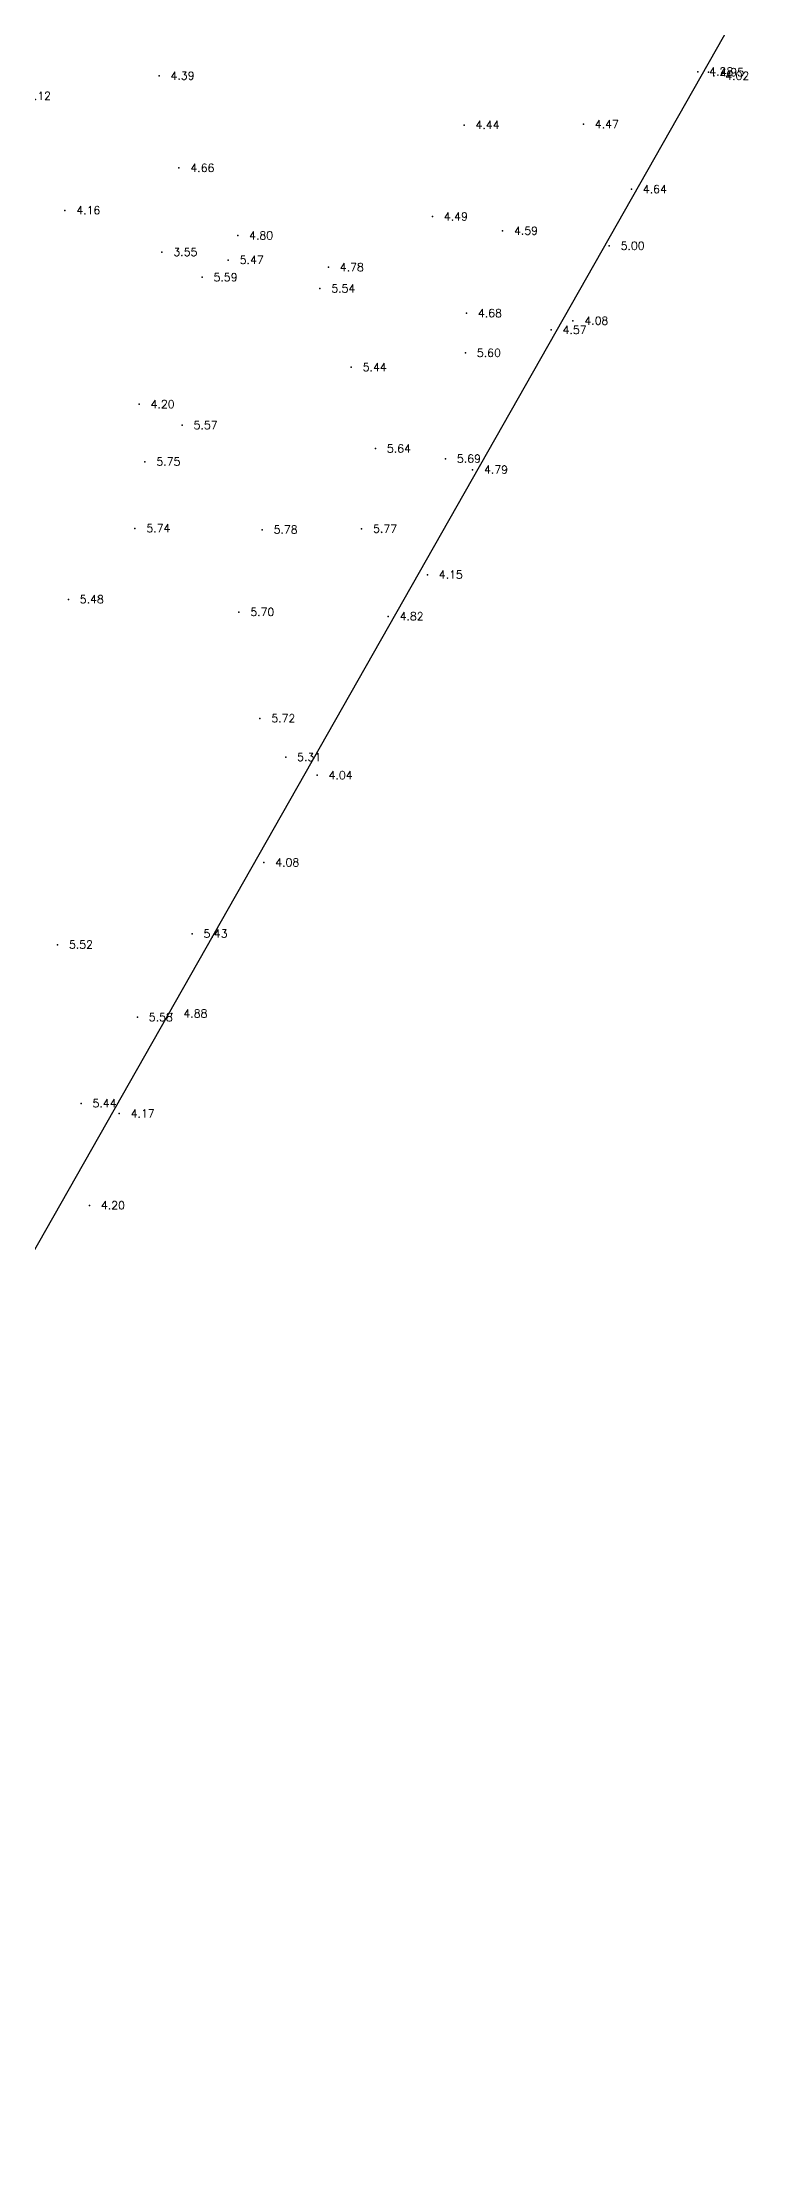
# Model space of a CAD drawing. Header units: millimetres. Extents: x 202260060 to 202696734, y 2689137542 to 2689595480.
# Drawn here: x 202614267 to 202682456, y 2689239099 to 2689438189 of the extents above; entities that cross this region are included whole.
import ezdxf

# ---------------------------------------------------------------- set-up
doc = ezdxf.new("R2010")
doc.units = ezdxf.units.MM
doc.header["$MEASUREMENT"] = 0
doc.layers.add('10', color=7, linetype='Continuous')
doc.layers.add('10-ELEV', color=1, linetype='Continuous')
doc.layers.add('海廣公司承租地線', color=112, linetype='Continuous', true_color=0x23e156)
doc.layers.get('0').off()
doc.styles.add('S6', font='SIMPLEX', dxfattribs={"height": 0.083333})

# ---------------------------------------------------------------- blocks, each defined once
blk = doc.blocks.new('10')
blk.add_point((0, 0))
at = {"layer": '10-ELEV', "style": 'S6'}
blk.add_attdef('ELEV', (2.14, -0.73), '', height=1.5, dxfattribs=at)

msp = doc.modelspace()

# ---------------------------------------------------------------- linework, layer by layer
at = {"layer": '海廣公司承租地線', "flags": 128}
msp.add_lwpolyline([(202486035, 2689206024, -0.4170853), (202521358, 2689170353), (202524570, 2689168529), (202682456, 2689446356), (202682456, 2689446356), (202539467, 2689526368, -0.6083701), (202480712, 2689504362), (202342372, 2689274198, -0.2693183), (202324094, 2689243787), (202311038, 2689222066), (202448494, 2689139291), (202455884, 2689152294, -0.5855261)], format="xyb", close=True, dxfattribs=at)

# ---------------------------------------------------------------- block references
at = {"layer": '10'}
ref = msp.add_blockref('10', (202625206, 2689435062, 4389), dxfattribs=dict(at, xscale=500, yscale=500, zscale=500))
ref.add_attrib('ELEV', '4.39', (202626278, 2689434699, 4389), dxfattribs={"layer": '10-ELEV', "height": 750, "style": 'S6'})
ref = msp.add_blockref('10', (202675725, 2689435450, 4276), dxfattribs=dict(at, xscale=500, yscale=500, zscale=500))
ref.add_attrib('ELEV', '4.28', (202676797, 2689435087, 4276), dxfattribs={"layer": '10-ELEV', "height": 750, "style": 'S6'})
ref = msp.add_blockref('10', (202676746, 2689435398, 4949), dxfattribs=dict(at, xscale=500, yscale=500, zscale=500))
ref.add_attrib('ELEV', '4.95', (202677818, 2689435035, 4949), dxfattribs={"layer": '10-ELEV', "height": 750, "style": 'S6'})
ref = msp.add_blockref('10', (202677231, 2689435049, 4018), dxfattribs=dict(at, xscale=500, yscale=500, zscale=500))
ref.add_attrib('ELEV', '4.02', (202678303, 2689434686, 4018), dxfattribs={"layer": '10-ELEV', "height": 750, "style": 'S6'})
ref = msp.add_blockref('10', (202611748, 2689433173, 4124), dxfattribs=dict(at, xscale=500, yscale=500, zscale=500))
ref.add_attrib('ELEV', '4.12', (202612820, 2689432810, 4124), dxfattribs={"layer": '10-ELEV', "height": 750, "style": 'S6'})
ref = msp.add_blockref('10', (202653811, 2689430454, 4435), dxfattribs=dict(at, xscale=500, yscale=500, zscale=500))
ref.add_attrib('ELEV', '4.44', (202654883, 2689430091, 4435), dxfattribs={"layer": '10-ELEV', "height": 750, "style": 'S6'})
ref = msp.add_blockref('10', (202664996, 2689430521, 4472), dxfattribs=dict(at, xscale=500, yscale=500, zscale=500))
ref.add_attrib('ELEV', '4.47', (202666068, 2689430158, 4472), dxfattribs={"layer": '10-ELEV', "height": 750, "style": 'S6'})
ref = msp.add_blockref('10', (202627069, 2689426428, 4657), dxfattribs=dict(at, xscale=500, yscale=500, zscale=500))
ref.add_attrib('ELEV', '4.66', (202628140, 2689426066, 4657), dxfattribs={"layer": '10-ELEV', "height": 750, "style": 'S6'})
ref = msp.add_blockref('10', (202669501, 2689424435, 4642), dxfattribs=dict(at, xscale=500, yscale=500, zscale=500))
ref.add_attrib('ELEV', '4.64', (202670573, 2689424072, 4642), dxfattribs={"layer": '10-ELEV', "height": 750, "style": 'S6'})
ref = msp.add_blockref('10', (202616375, 2689422455, 4159), dxfattribs=dict(at, xscale=500, yscale=500, zscale=500))
ref.add_attrib('ELEV', '4.16', (202617447, 2689422092, 4159), dxfattribs={"layer": '10-ELEV', "height": 750, "style": 'S6'})
ref = msp.add_blockref('10', (202650841, 2689421868, 4494), dxfattribs=dict(at, xscale=500, yscale=500, zscale=500))
ref.add_attrib('ELEV', '4.49', (202651913, 2689421505, 4494), dxfattribs={"layer": '10-ELEV', "height": 750, "style": 'S6'})
ref = msp.add_blockref('10', (202632576, 2689420090, 4802), dxfattribs=dict(at, xscale=500, yscale=500, zscale=500))
ref.add_attrib('ELEV', '4.80', (202633648, 2689419727, 4802), dxfattribs={"layer": '10-ELEV', "height": 750, "style": 'S6'})
ref = msp.add_blockref('10', (202657419, 2689420534, 4587), dxfattribs=dict(at, xscale=500, yscale=500, zscale=500))
ref.add_attrib('ELEV', '4.59', (202658491, 2689420171, 4587), dxfattribs={"layer": '10-ELEV', "height": 750, "style": 'S6'})
ref = msp.add_blockref('10', (202667420, 2689419120, 5002), dxfattribs=dict(at, xscale=500, yscale=500, zscale=500))
ref.add_attrib('ELEV', '5.00', (202668492, 2689418757, 5002), dxfattribs={"layer": '10-ELEV', "height": 750, "style": 'S6'})
ref = msp.add_blockref('10', (202625474, 2689418538, 3547), dxfattribs=dict(at, xscale=500, yscale=500, zscale=500))
ref.add_attrib('ELEV', '3.55', (202626546, 2689418175, 3547), dxfattribs={"layer": '10-ELEV', "height": 750, "style": 'S6'})
ref = msp.add_blockref('10', (202631694, 2689417798, 5472), dxfattribs=dict(at, xscale=500, yscale=500, zscale=500))
ref.add_attrib('ELEV', '5.47', (202632766, 2689417435, 5472), dxfattribs={"layer": '10-ELEV', "height": 750, "style": 'S6'})
ref = msp.add_blockref('10', (202641083, 2689417123, 4779), dxfattribs=dict(at, xscale=500, yscale=500, zscale=500))
ref.add_attrib('ELEV', '4.78', (202642155, 2689416760, 4779), dxfattribs={"layer": '10-ELEV', "height": 750, "style": 'S6'})
ref = msp.add_blockref('10', (202629241, 2689416176, 5589), dxfattribs=dict(at, xscale=500, yscale=500, zscale=500))
ref.add_attrib('ELEV', '5.59', (202630313, 2689415813, 5589), dxfattribs={"layer": '10-ELEV', "height": 750, "style": 'S6'})
ref = msp.add_blockref('10', (202640287, 2689415120, 5538), dxfattribs=dict(at, xscale=500, yscale=500, zscale=500))
ref.add_attrib('ELEV', '5.54', (202641359, 2689414757, 5538), dxfattribs={"layer": '10-ELEV', "height": 750, "style": 'S6'})
ref = msp.add_blockref('10', (202654034, 2689412811, 4683), dxfattribs=dict(at, xscale=500, yscale=500, zscale=500))
ref.add_attrib('ELEV', '4.68', (202655106, 2689412448, 4683), dxfattribs={"layer": '10-ELEV', "height": 750, "style": 'S6'})
ref = msp.add_blockref('10', (202661978, 2689411240, 4571), dxfattribs=dict(at, xscale=500, yscale=500, zscale=500))
ref.add_attrib('ELEV', '4.57', (202663050, 2689410877, 4571), dxfattribs={"layer": '10-ELEV', "height": 750, "style": 'S6'})
ref = msp.add_blockref('10', (202664017, 2689412098, 4076), dxfattribs=dict(at, xscale=500, yscale=500, zscale=500))
ref.add_attrib('ELEV', '4.08', (202665089, 2689411735, 4076), dxfattribs={"layer": '10-ELEV', "height": 750, "style": 'S6'})
ref = msp.add_blockref('10', (202653935, 2689409089, 5599), dxfattribs=dict(at, xscale=500, yscale=500, zscale=500))
ref.add_attrib('ELEV', '5.60', (202655007, 2689408726, 5599), dxfattribs={"layer": '10-ELEV', "height": 750, "style": 'S6'})
ref = msp.add_blockref('10', (202643232, 2689407746, 5443), dxfattribs=dict(at, xscale=500, yscale=500, zscale=500))
ref.add_attrib('ELEV', '5.44', (202644304, 2689407383, 5443), dxfattribs={"layer": '10-ELEV', "height": 750, "style": 'S6'})
ref = msp.add_blockref('10', (202623341, 2689404277, 4198), dxfattribs=dict(at, xscale=500, yscale=500, zscale=500))
ref.add_attrib('ELEV', '4.20', (202624412, 2689403914, 4198), dxfattribs={"layer": '10-ELEV', "height": 750, "style": 'S6'})
ref = msp.add_blockref('10', (202627370, 2689402314, 5566), dxfattribs=dict(at, xscale=500, yscale=500, zscale=500))
ref.add_attrib('ELEV', '5.57', (202628442, 2689401951, 5566), dxfattribs={"layer": '10-ELEV', "height": 750, "style": 'S6'})
ref = msp.add_blockref('10', (202623882, 2689398897, 5748), dxfattribs=dict(at, xscale=500, yscale=500, zscale=500))
ref.add_attrib('ELEV', '5.75', (202624954, 2689398534, 5748), dxfattribs={"layer": '10-ELEV', "height": 750, "style": 'S6'})
ref = msp.add_blockref('10', (202645499, 2689400121, 5642), dxfattribs=dict(at, xscale=500, yscale=500, zscale=500))
ref.add_attrib('ELEV', '5.64', (202646571, 2689399758, 5642), dxfattribs={"layer": '10-ELEV', "height": 750, "style": 'S6'})
ref = msp.add_blockref('10', (202652066, 2689399169, 5692), dxfattribs=dict(at, xscale=500, yscale=500, zscale=500))
ref.add_attrib('ELEV', '5.69', (202653138, 2689398806, 5692), dxfattribs={"layer": '10-ELEV', "height": 750, "style": 'S6'})
ref = msp.add_blockref('10', (202654609, 2689398140, 4793), dxfattribs=dict(at, xscale=500, yscale=500, zscale=500))
ref.add_attrib('ELEV', '4.79', (202655681, 2689397777, 4793), dxfattribs={"layer": '10-ELEV', "height": 750, "style": 'S6'})
ref = msp.add_blockref('10', (202622940, 2689392648, 5744), dxfattribs=dict(at, xscale=500, yscale=500, zscale=500))
ref.add_attrib('ELEV', '5.74', (202624012, 2689392285, 5744), dxfattribs={"layer": '10-ELEV', "height": 750, "style": 'S6'})
ref = msp.add_blockref('10', (202634876, 2689392520, 5776), dxfattribs=dict(at, xscale=500, yscale=500, zscale=500))
ref.add_attrib('ELEV', '5.78', (202635948, 2689392157, 5776), dxfattribs={"layer": '10-ELEV', "height": 750, "style": 'S6'})
ref = msp.add_blockref('10', (202644203, 2689392602, 5765), dxfattribs=dict(at, xscale=500, yscale=500, zscale=500))
ref.add_attrib('ELEV', '5.77', (202645275, 2689392239, 5765), dxfattribs={"layer": '10-ELEV', "height": 750, "style": 'S6'})
ref = msp.add_blockref('10', (202650364, 2689388297, 4151), dxfattribs=dict(at, xscale=500, yscale=500, zscale=500))
ref.add_attrib('ELEV', '4.15', (202651436, 2689387934, 4151), dxfattribs={"layer": '10-ELEV', "height": 750, "style": 'S6'})
ref = msp.add_blockref('10', (202616699, 2689385983, 5483), dxfattribs=dict(at, xscale=500, yscale=500, zscale=500))
ref.add_attrib('ELEV', '5.48', (202617771, 2689385620, 5483), dxfattribs={"layer": '10-ELEV', "height": 750, "style": 'S6'})
ref = msp.add_blockref('10', (202632690, 2689384798, 5700), dxfattribs=dict(at, xscale=500, yscale=500, zscale=500))
ref.add_attrib('ELEV', '5.70', (202633762, 2689384435, 5700), dxfattribs={"layer": '10-ELEV', "height": 750, "style": 'S6'})
ref = msp.add_blockref('10', (202646693, 2689384394, 4817), dxfattribs=dict(at, xscale=500, yscale=500, zscale=500))
ref.add_attrib('ELEV', '4.82', (202647765, 2689384031, 4817), dxfattribs={"layer": '10-ELEV', "height": 750, "style": 'S6'})
ref = msp.add_blockref('10', (202634662, 2689374835, 5715), dxfattribs=dict(at, xscale=500, yscale=500, zscale=500))
ref.add_attrib('ELEV', '5.72', (202635734, 2689374472, 5715), dxfattribs={"layer": '10-ELEV', "height": 750, "style": 'S6'})
ref = msp.add_blockref('10', (202637080, 2689371203, 5308), dxfattribs=dict(at, xscale=500, yscale=500, zscale=500))
ref.add_attrib('ELEV', '5.31', (202638152, 2689370840, 5308), dxfattribs={"layer": '10-ELEV', "height": 750, "style": 'S6'})
ref = msp.add_blockref('10', (202640033, 2689369501, 4035), dxfattribs=dict(at, xscale=500, yscale=500, zscale=500))
ref.add_attrib('ELEV', '4.04', (202641105, 2689369138, 4035), dxfattribs={"layer": '10-ELEV', "height": 750, "style": 'S6'})
ref = msp.add_blockref('10', (202635027, 2689361323, 4080), dxfattribs=dict(at, xscale=500, yscale=500, zscale=500))
ref.add_attrib('ELEV', '4.08', (202636099, 2689360960, 4080), dxfattribs={"layer": '10-ELEV', "height": 750, "style": 'S6'})
ref = msp.add_blockref('10', (202615681, 2689353623, 5523), dxfattribs=dict(at, xscale=500, yscale=500, zscale=500))
ref.add_attrib('ELEV', '5.52', (202616753, 2689353260, 5523), dxfattribs={"layer": '10-ELEV', "height": 750, "style": 'S6'})
ref = msp.add_blockref('10', (202628301, 2689354647, 5429), dxfattribs=dict(at, xscale=500, yscale=500, zscale=500))
ref.add_attrib('ELEV', '5.43', (202629372, 2689354285, 5429), dxfattribs={"layer": '10-ELEV', "height": 750, "style": 'S6'})
ref = msp.add_blockref('10', (202626415, 2689347162, 4883), dxfattribs=dict(at, xscale=500, yscale=500, zscale=500))
ref.add_attrib('ELEV', '4.88', (202627487, 2689346799, 4883), dxfattribs={"layer": '10-ELEV', "height": 750, "style": 'S6'})
ref = msp.add_blockref('10', (202623168, 2689346818, 5578), dxfattribs=dict(at, xscale=500, yscale=500, zscale=500))
ref.add_attrib('ELEV', '5.58', (202624240, 2689346455, 5578), dxfattribs={"layer": '10-ELEV', "height": 750, "style": 'S6'})
ref = msp.add_blockref('10', (202617891, 2689338741, 5437), dxfattribs=dict(at, xscale=500, yscale=500, zscale=500))
ref.add_attrib('ELEV', '5.44', (202618963, 2689338379, 5437), dxfattribs={"layer": '10-ELEV', "height": 750, "style": 'S6'})
ref = msp.add_blockref('10', (202621471, 2689337798, 4173), dxfattribs=dict(at, xscale=500, yscale=500, zscale=500))
ref.add_attrib('ELEV', '4.17', (202622543, 2689337435, 4173), dxfattribs={"layer": '10-ELEV', "height": 750, "style": 'S6'})
ref = msp.add_blockref('10', (202618679, 2689329185, 4200), dxfattribs=dict(at, xscale=500, yscale=500, zscale=500))
ref.add_attrib('ELEV', '4.20', (202619751, 2689328822, 4200), dxfattribs={"layer": '10-ELEV', "height": 750, "style": 'S6'})

doc.saveas('drawing.dxf')
